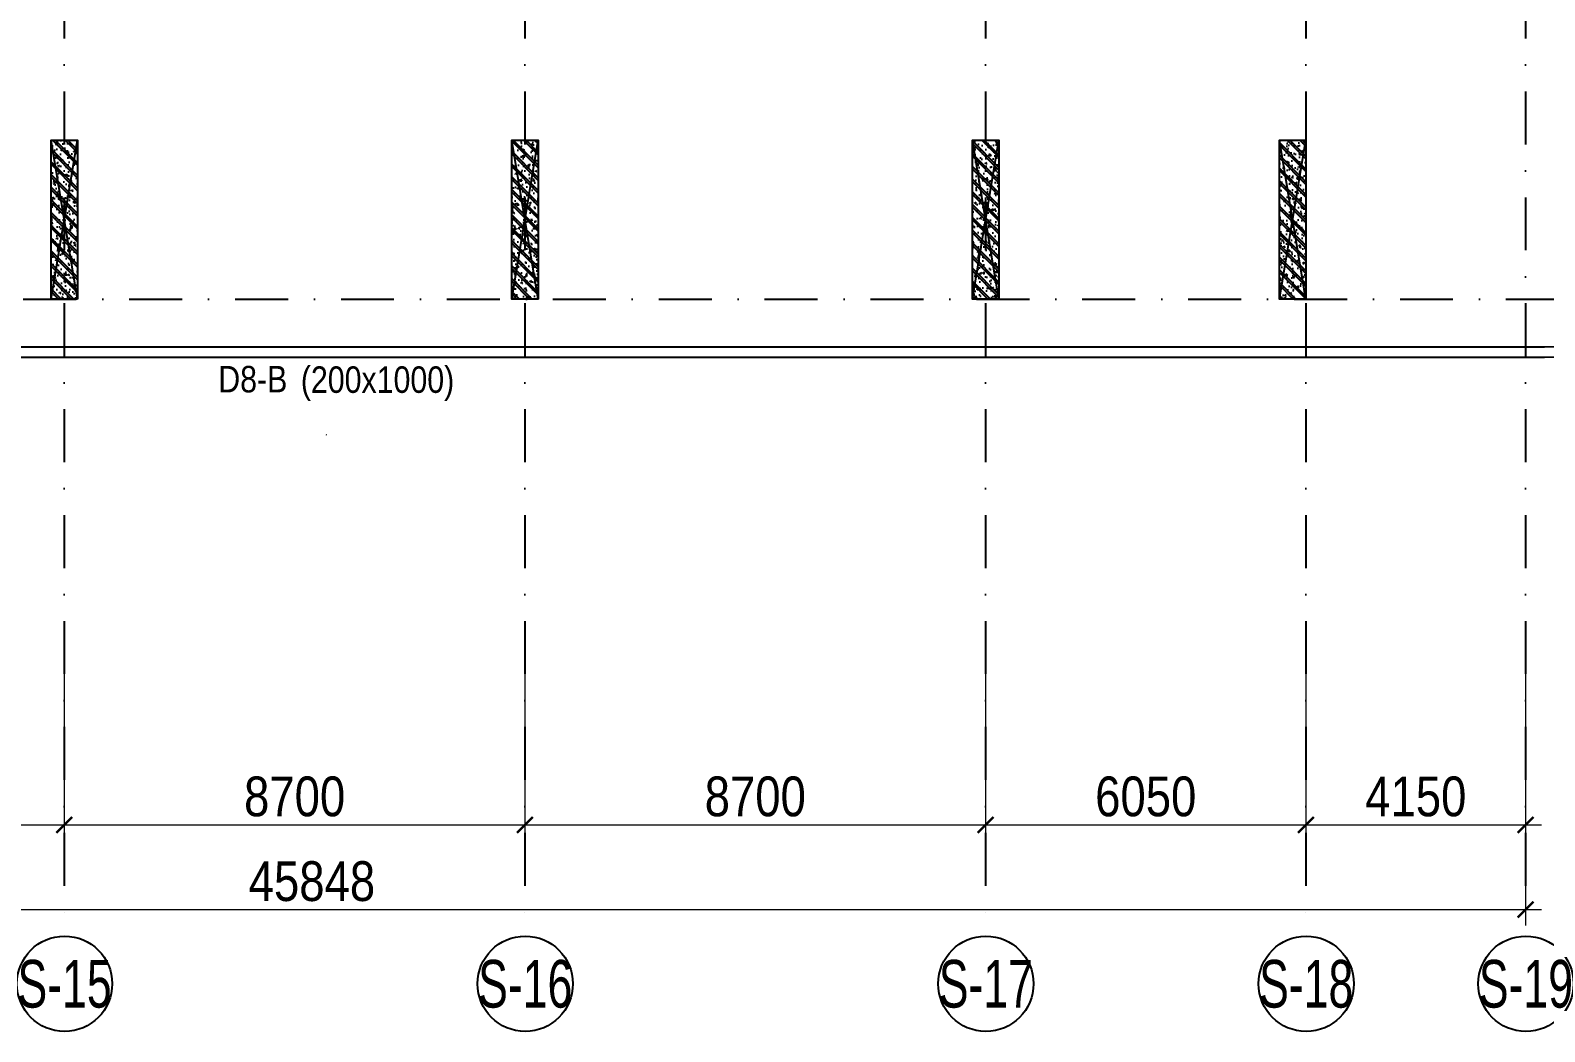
# Model space of a CAD drawing. Header units: millimetres. Extents: x -159515 to 1327256, y -225156 to 138737.
# Drawn here: x 107637 to 136239, y -45899 to -26990 of the extents above; entities that cross this region are included whole.
import ezdxf
from ezdxf.enums import TextEntityAlignment as Align

# ---------------------------------------------------------------- set-up
doc = ezdxf.new("R2010")
doc.units = ezdxf.units.MM
doc.header["$MEASUREMENT"] = 0
doc.linetypes.add('DASHDOT', pattern=[1, 0.5, -0.25, 0, -0.25])
for name, color, linetype in [('AUDIT_I_220807103235-17', 50, 'Continuous'), ('ccu12-Text', 31, 'Continuous'), ('KT-Dim', 8, 'Continuous'), ('KT-Luoi truc South Tower', 8, 'DASHDOT'), ('Xref_ST_MBDV Cot vach 30.7.2022|Xref_ST_MBDV Cot vach 30.7.2022|Xref_ST_MBDV Cot vach 30.7.2022|Xref_ST_MBDV Cot vach 30.7.2022|A-GRID-SYM', 50, 'Continuous'), ('Xref_ST_MBDV Cot vach 30.7.2022|Xref_ST_MBDV Cot vach 30.7.2022|Xref_ST_MBDV Cot vach 30.7.2022|Xref_ST_MBDV Cot vach 30.7.2022|KC-Betong', 6, 'Continuous')]:
    doc.layers.add(name, color=color, linetype=linetype)
doc.layers.add('ccu12-Tencaukien', color=9, linetype='Continuous', lineweight=15)
doc.layers.add('KT-Kich thuoc', color=159, linetype='Continuous', lineweight=18)
doc.styles.add('Arial Narrow', font='ARIALN.TTF')
doc.styles.add('HBA-Text', font='GOTHIC.TTF')
doc.dimstyles.new('CCU_1-300', dxfattribs={"dimscale": 300, "dimtxt": 2.5, "dimasz": 1, "dimexe": 1, "dimexo": 2, "dimgap": 0.5, "dimtad": 1, "dimdec": 0, "dimdsep": 46, "dimtxsty": 'Arial Narrow', "dimblk": 'ARCHTICK', "dimcen": -1, "dimdle": 1, "dimclrd": 256, "dimclre": 256, "dimclrt": 3, "dimadec": 0, "dimazin": 2, "dimtfac": 0.1, "dimtdec": 0, "dimtix": 1, "dimtmove": 2, "dimatfit": 1, "dimfxl": 1, "dimtvp": 0.833333, "dimtolj": 1, "dimtzin": 12, "dimarcsym": 0})

# ---------------------------------------------------------------- blocks, each defined once
blk = doc.blocks.new('_ArchTick')
at = {"color": 0, "const_width": 0.15}
blk.add_lwpolyline([(-0.5, -0.5), (0.5, 0.5)], dxfattribs=at)
blk = doc.blocks.new('*D427')
at = {"layer": 'Defpoints', "color": 0, "transparency": 16777216}
for p in [(-52171, 1204), (-6323, 1204), (-6323, -3959)]:
    blk.add_point(p, dxfattribs=at)
at = {"layer": 'KT-Kich thuoc', "lineweight": -2, "transparency": 16777216}
for p, q in [((-52171, 604), (-52171, -4259)), ((-6323, 604), (-6323, -4259)), ((-52471, -3959), (-6023, -3959))]:
    blk.add_line(p, q, dxfattribs=at)
at = {"layer": 'KT-Kich thuoc', "lineweight": -2, "transparency": 16777216, "xscale": 300, "yscale": 300, "zscale": 300, "rotation": 180}
blk.add_blockref('_ArchTick', (-52171, -3959), dxfattribs=at)
at = {"layer": 'KT-Kich thuoc', "lineweight": -2, "transparency": 16777216, "xscale": 300, "yscale": 300, "zscale": 300}
blk.add_blockref('_ArchTick', (-6323, -3959), dxfattribs=at)
at = {"layer": 'KT-Kich thuoc', "color": 3, "transparency": 16777216, "insert": (-29247, -3426), "char_height": 750, "attachment_point": 5, "style": 'Arial Narrow'}
blk.add_mtext('\\A1;45848', dxfattribs=at)
blk = doc.blocks.new('*D412')
at = {"layer": 'Defpoints', "color": 0, "transparency": 16777216}
for p in [(-39723, 1204), (-33923, 1204), (-33923, -2359)]:
    blk.add_point(p, dxfattribs=at)
at = {"layer": 'KT-Kich thuoc', "lineweight": -2, "transparency": 16777216}
for p, q in [((-39723, 604), (-39723, -2659)), ((-33923, 604), (-33923, -2659)), ((-40023, -2359), (-33623, -2359))]:
    blk.add_line(p, q, dxfattribs=at)
at = {"layer": 'KT-Kich thuoc', "lineweight": -2, "transparency": 16777216, "xscale": 300, "yscale": 300, "zscale": 300, "rotation": 180}
blk.add_blockref('_ArchTick', (-39723, -2359), dxfattribs=at)
at = {"layer": 'KT-Kich thuoc', "lineweight": -2, "transparency": 16777216, "xscale": 300, "yscale": 300, "zscale": 300}
blk.add_blockref('_ArchTick', (-33923, -2359), dxfattribs=at)
at = {"layer": 'KT-Kich thuoc', "color": 3, "transparency": 16777216, "insert": (-36823, -1826), "char_height": 750, "attachment_point": 5, "style": 'Arial Narrow'}
blk.add_mtext('\\A1;5800', dxfattribs=at)
blk = doc.blocks.new('*D413')
at = {"layer": 'Defpoints', "color": 0, "transparency": 16777216}
for p in [(-33923, 1204), (-25223, 1204), (-25223, -2359)]:
    blk.add_point(p, dxfattribs=at)
at = {"layer": 'KT-Kich thuoc', "lineweight": -2, "transparency": 16777216}
for p, q in [((-33923, 604), (-33923, -2659)), ((-25223, 604), (-25223, -2659)), ((-34223, -2359), (-24923, -2359))]:
    blk.add_line(p, q, dxfattribs=at)
at = {"layer": 'KT-Kich thuoc', "lineweight": -2, "transparency": 16777216, "xscale": 300, "yscale": 300, "zscale": 300, "rotation": 180}
blk.add_blockref('_ArchTick', (-33923, -2359), dxfattribs=at)
at = {"layer": 'KT-Kich thuoc', "lineweight": -2, "transparency": 16777216, "xscale": 300, "yscale": 300, "zscale": 300}
blk.add_blockref('_ArchTick', (-25223, -2359), dxfattribs=at)
at = {"layer": 'KT-Kich thuoc', "color": 3, "transparency": 16777216, "insert": (-29573, -1826), "char_height": 750, "attachment_point": 5, "style": 'Arial Narrow'}
blk.add_mtext('\\A1;8700', dxfattribs=at)
blk = doc.blocks.new('*D414')
at = {"layer": 'Defpoints', "color": 0, "transparency": 16777216}
for p in [(-25223, 1204), (-16523, 1204), (-16523, -2359)]:
    blk.add_point(p, dxfattribs=at)
at = {"layer": 'KT-Kich thuoc', "lineweight": -2, "transparency": 16777216}
for p, q in [((-25223, 604), (-25223, -2659)), ((-16523, 604), (-16523, -2659)), ((-25523, -2359), (-16223, -2359))]:
    blk.add_line(p, q, dxfattribs=at)
at = {"layer": 'KT-Kich thuoc', "lineweight": -2, "transparency": 16777216, "xscale": 300, "yscale": 300, "zscale": 300, "rotation": 180}
blk.add_blockref('_ArchTick', (-25223, -2359), dxfattribs=at)
at = {"layer": 'KT-Kich thuoc', "lineweight": -2, "transparency": 16777216, "xscale": 300, "yscale": 300, "zscale": 300}
blk.add_blockref('_ArchTick', (-16523, -2359), dxfattribs=at)
at = {"layer": 'KT-Kich thuoc', "color": 3, "transparency": 16777216, "insert": (-20873, -1826), "char_height": 750, "attachment_point": 5, "style": 'Arial Narrow'}
blk.add_mtext('\\A1;8700', dxfattribs=at)
blk = doc.blocks.new('*D415')
at = {"layer": 'Defpoints', "color": 0, "transparency": 16777216}
for p in [(-16523, 1204), (-10473, 1204), (-10473, -2359)]:
    blk.add_point(p, dxfattribs=at)
at = {"layer": 'KT-Kich thuoc', "lineweight": -2, "transparency": 16777216}
for p, q in [((-16523, 604), (-16523, -2659)), ((-10473, 604), (-10473, -2659)), ((-16823, -2359), (-10173, -2359))]:
    blk.add_line(p, q, dxfattribs=at)
at = {"layer": 'KT-Kich thuoc', "lineweight": -2, "transparency": 16777216, "xscale": 300, "yscale": 300, "zscale": 300, "rotation": 180}
blk.add_blockref('_ArchTick', (-16523, -2359), dxfattribs=at)
at = {"layer": 'KT-Kich thuoc', "lineweight": -2, "transparency": 16777216, "xscale": 300, "yscale": 300, "zscale": 300}
blk.add_blockref('_ArchTick', (-10473, -2359), dxfattribs=at)
at = {"layer": 'KT-Kich thuoc', "color": 3, "transparency": 16777216, "insert": (-13498, -1826), "char_height": 750, "attachment_point": 5, "style": 'Arial Narrow'}
blk.add_mtext('\\A1;6050', dxfattribs=at)
blk = doc.blocks.new('*D416')
at = {"layer": 'Defpoints', "color": 0, "transparency": 16777216}
for p in [(-10473, 1204), (-6323, 1204), (-6323, -2359)]:
    blk.add_point(p, dxfattribs=at)
at = {"layer": 'KT-Kich thuoc', "lineweight": -2, "transparency": 16777216}
for p, q in [((-10473, 604), (-10473, -2659)), ((-6323, 604), (-6323, -2659)), ((-10773, -2359), (-6023, -2359))]:
    blk.add_line(p, q, dxfattribs=at)
at = {"layer": 'KT-Kich thuoc', "lineweight": -2, "transparency": 16777216, "xscale": 300, "yscale": 300, "zscale": 300, "rotation": 180}
blk.add_blockref('_ArchTick', (-10473, -2359), dxfattribs=at)
at = {"layer": 'KT-Kich thuoc', "lineweight": -2, "transparency": 16777216, "xscale": 300, "yscale": 300, "zscale": 300}
blk.add_blockref('_ArchTick', (-6323, -2359), dxfattribs=at)
at = {"layer": 'KT-Kich thuoc', "color": 3, "transparency": 16777216, "insert": (-8398, -1826), "char_height": 750, "attachment_point": 5, "style": 'Arial Narrow'}
blk.add_mtext('\\A1;4150', dxfattribs=at)
blk = doc.blocks.new('GRID-SYM-flat-73')
at = {"layer": 'Xref_ST_MBDV Cot vach 30.7.2022|Xref_ST_MBDV Cot vach 30.7.2022|Xref_ST_MBDV Cot vach 30.7.2022|Xref_ST_MBDV Cot vach 30.7.2022|A-GRID-SYM'}
blk.add_circle((0, 0, 0), 900, dxfattribs=at)
at = {"layer": 'Xref_ST_MBDV Cot vach 30.7.2022|Xref_ST_MBDV Cot vach 30.7.2022|Xref_ST_MBDV Cot vach 30.7.2022|Xref_ST_MBDV Cot vach 30.7.2022|A-GRID-SYM', "style": 'HBA-Text'}
blk.add_attdef('GRID', text='', height=900, rotation=359.6303, dxfattribs=at).set_placement((0, 0, 0), align=Align.MIDDLE_CENTER)
blk = doc.blocks.new('*U192')
at = {"layer": 'ccu12-Tencaukien', "color": 8, "ltscale": 10000}
blk.add_line((361, -155), (354, -155), dxfattribs=at)
at = {"layer": 'ccu12-Text', "color": 2, "style": 'Arial Narrow', "width": 0.8}
blk.add_attdef('SH', text='', height=300, dxfattribs=at).set_placement((276, 6), align=Align.BOTTOM_RIGHT)
at = {"layer": 'ccu12-Text', "color": 31, "style": 'Arial Narrow', "width": 0.8}
for tag, p in [('(', (508, -75)), ('KT', (633, -75)), (')', (963, -75))]:
    blk.add_attdef(tag, text='', height=250, dxfattribs=at).set_placement(p, align=Align.BOTTOM_LEFT)
blk = doc.blocks.new('*U950')
h = blk.add_hatch()
h.set_pattern_fill('VATLIEU04', color=250, scale=40, style=0, pattern_type=2)
h.set_pattern_definition([(50, (-450, 3050), (286.904, -25.101), [30, -330]), (355, (-450, 3050), (-55.5, 300.877), [24, -264]), (100.451, (-426.1, 3047.9), (231.404, 275.776), [25.496, -280.457]), (46.184, (-450, 3130), (426.896, -66.208), [45, -495]), (96.636, (-414.43, 3124.5), (373.865, 389.647), [38.244, -420.685]), (351.184, (-450, 3130), (373.865, 389.65), [36, -396]), (21, (-410, 3110), (238.763, -161.048), [30, -330]), (326, (-410, 3110), (97.326, 290.06), [24, -264]), (71.451, (-390.1, 3096.58), (336.09, 129.012), [25.496, -280.457]), (37.5, (-450, 3050), (4.864, 133.1575), [0, -260.8, 0, -268, 0, -265]), (7.5, (-450, 3050), (105.228, 157.7647), [0, -152.8, 0, -254.8, 0, -101]), (327.5, (-539.2, 3050), (213.529, -9.022), [0, -100, 0, -312, 0, -414]), (317.5, (-579.2, 3050), (233.274, 40.042), [0, -130, 0, -207.2, 0, -294]), (45, (-450, 3050), (-120.208, 120.208), []), (45, (-450, 3099), (-120.208, 120.208), [])])
h.paths.add_polyline_path([(-475, -475), (25, -475), (25, 2525), (-475, 2525)])
at = {"color": 6, "ltscale": 0.25}
blk.add_lwpolyline([(-475, -475), (25, -475), (25, 2525), (-475, 2525)], close=True, dxfattribs=at)
at = {"layer": 'Defpoints', "linetype": 'ByBlock', "ltscale": 30}
for p, q in [((25, -475), (-475, 2525)), ((-475, -475), (25, 2525))]:
    blk.add_line(p, q, dxfattribs=at)
blk = doc.blocks.new('MBC-T8')
at = {"layer": 'Xref_ST_MBDV Cot vach 30.7.2022|Xref_ST_MBDV Cot vach 30.7.2022|Xref_ST_MBDV Cot vach 30.7.2022|Xref_ST_MBDV Cot vach 30.7.2022|KC-Betong', "linetype": 'ByBlock', "xscale": -1, "rotation": 359.9999999999985}
for p in [(-9175, -9425, 0), (-475, -9425, 0), (8225, -9425, 0), (14025, -9425, 0)]:
    blk.add_blockref('*U950', p, dxfattribs=at)
blk = doc.blocks.new('MBCV-T8')
blk.add_blockref('MBC-T8', (30901, -15834, 0))
blk = doc.blocks.new('MBKC-T10-T20')
for points in [[(-26322, 27524), (-26323, 27523), (-28912, 34887, 0.338337), (-32785, 36423), (-62221, 26268, 0.459457), (-64261, 21119), (-55492, 6792, 0.279689), (-50526, 5761), (-27809, 13599, 0.204279), (-27743, 13720), (-27519, 14750, -0.275412), (-26791, 15550), (-22379, 17068, -0.414195), (-21217, 16504), (-12888, -7587, 0.319754), (-8068, -11021), (37069, -11021, 0.36531), (42035, -6710, 0.102434), (42026, -5088), (39585, 6383, 0.132611), (38119, 9181, 0.066499), (36987, 10096, 0.137615), (34907, 10679), (9263, 10679)], [(-53538, 5887, 0.161195), (-50592, 5950), (-27937, 13766), (-27715, 14791, -0.274307), (-26853, 15740), (-22444, 17257, -0.414153), (-21028, 16569), (-12699, -7522, 0.319754), (-8068, -10821), (37068, -10821, 0.151467), (39827, -9921)], [(-53538, 5887, 0.161195), (-50592, 5950), (-27937, 13766), (-27715, 14791, -0.274307), (-26853, 15740), (-22444, 17257, -0.414153), (-21028, 16569), (-12699, -7522, 0.319754), (-8068, -10821), (37068, -10821, 0.151467), (39827, -9921, 0.151467)]]:
    blk.add_lwpolyline(points, format="xyb")
blk.add_blockref('MBCV-T8', (-12838, 15813, 0))
blk = doc.blocks.new('Asix South Tower')
at = {"layer": 'KT-Luoi truc South Tower', "ltscale": 2000}
for p, q in [((-33923, 33491.9), (-33923, -4459.1)), ((-25223, 33491.9), (-25223, -4459.1)), ((-16523, 33491.9), (-16523, -4459.1)), ((-10473, 33491.9), (-10473, -4459.1)), ((-6323, 33491.9), (-6323, -4459.1)), ((-52698.1, 7570.4), (10118.8, 7570.4))]:
    blk.add_line(p, q, dxfattribs=at)
at = {"layer": 'KT-Dim'}
ref = blk.add_blockref('GRID-SYM-flat-73', (-33917.9, -5359.1, 0), dxfattribs=dict(at, rotation=0.325197994598278))
ref.add_attrib('GRID', 'S-15', dxfattribs={"layer": 'AUDIT_I_220807103235-17', "height": 900, "style": 'HBA-Text', "width": 0.7}).set_placement((-33917.9, -5359.1, 0), align=Align.MIDDLE_CENTER)
ref = blk.add_blockref('GRID-SYM-flat-73', (-25217.9, -5359.1, 0), dxfattribs=dict(at, rotation=0.325197994598278))
ref.add_attrib('GRID', 'S-16', dxfattribs={"layer": 'AUDIT_I_220807103235-17', "height": 900, "style": 'HBA-Text', "width": 0.7}).set_placement((-25217.9, -5359.1, 0), align=Align.MIDDLE_CENTER)
ref = blk.add_blockref('GRID-SYM-flat-73', (-16517.9, -5359.1, 0), dxfattribs=dict(at, rotation=0.325197994598278))
ref.add_attrib('GRID', 'S-17', dxfattribs={"layer": 'AUDIT_I_220807103235-17', "height": 900, "style": 'HBA-Text', "width": 0.7}).set_placement((-16517.9, -5359.1, 0), align=Align.MIDDLE_CENTER)
ref = blk.add_blockref('GRID-SYM-flat-73', (-10467.9, -5359.1, 0), dxfattribs=dict(at, rotation=0.325197994598278))
ref.add_attrib('GRID', 'S-18', dxfattribs={"layer": 'AUDIT_I_220807103235-17', "height": 900, "style": 'HBA-Text', "width": 0.7}).set_placement((-10467.9, -5359.1, 0), align=Align.MIDDLE_CENTER)
ref = blk.add_blockref('GRID-SYM-flat-73', (-6317.9, -5359.1, 0), dxfattribs=dict(at, rotation=0.325197994598278))
ref.add_attrib('GRID', 'S-19', dxfattribs={"layer": 'AUDIT_I_220807103235-17', "height": 900, "style": 'HBA-Text', "width": 0.7}).set_placement((-6317.9, -5359.1, 0), align=Align.MIDDLE_CENTER)
at = {"layer": 'KT-Kich thuoc'}
for base, p1, p2, picture, middle in [((-6323, -3959.1), (-52170.8, 1204.1), (-6323, 1204.1), '*D427', (-29246.9, -3426.2)), ((-33923, -2359.1), (-39723, 1204.1), (-33923, 1204.1), '*D412', (-36823, -1826.2)), ((-25223, -2359.1), (-33923, 1204.1), (-25223, 1204.1), '*D413', (-29573, -1826.2)), ((-16523, -2359.1), (-25223, 1204.1), (-16523, 1204.1), '*D414', (-20873, -1826.2)), ((-10473, -2359.1), (-16523, 1204.1), (-10473, 1204.1), '*D415', (-13498, -1826.2)), ((-6323, -2359.1), (-10473, 1204.1), (-6323, 1204.1), '*D416', (-8398, -1826.2))]:
    dim = blk.add_linear_dim(base=base, p1=p1, p2=p2, dimstyle='CCU_1-300', dxfattribs=at)
    dim.commit()
    dim.dimension.update_dxf_attribs({"geometry": picture, "text_midpoint": middle})

msp = doc.modelspace()

# ---------------------------------------------------------------- block references
msp.add_blockref('MBKC-T10-T20', (99166.2, -22143.4))
at = {"layer": 'ccu12-Tencaukien', "extrusion": (4.38813e-07, -9.79924e-07, 1)}
ref = msp.add_blockref('*U192', (112720.5, -34142.2, 0.1), dxfattribs=dict(at, xscale=1.815893337873055, yscale=1.815893337873055, zscale=1.815893337873055, rotation=339.536933714468))
ref.add_attrib('KT', '(200x1000)', dxfattribs={"color": 31, "extrusion": (4.38813e-07, -9.79924e-07, 1), "height": 500, "style": 'Arial Narrow'}).set_placement((112746.4, -33985.8, 0.1), align=Align.BOTTOM_LEFT)
ref.add_attrib('SH', 'D8-B', dxfattribs={"color": 2, "extrusion": (4.38813e-07, -9.79924e-07, 1), "height": 500, "style": 'Arial Narrow'}).set_placement((112491.5, -33976.9, 0.1), align=Align.BOTTOM_RIGHT)
at = {"layer": 'KT-Kich thuoc'}
msp.add_blockref('Asix South Tower', (142202.4, -39634.4), dxfattribs=at)

doc.saveas('drawing.dxf')
